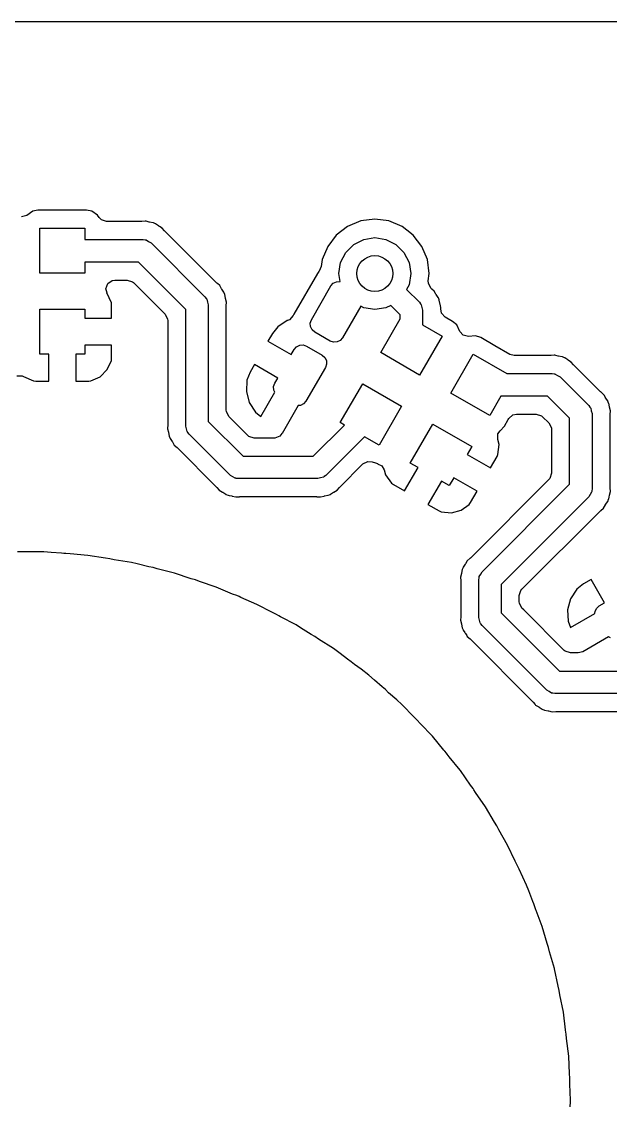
# Model space of a CAD drawing. Extents: x 2.677 to 3.622, y -2.835 to -1.89.
# Drawn here: x 3.1495 to 3.4075, y -2.3623 to -1.8898 of the extents above; entities that cross this region are included whole.
import ezdxf

# ---------------------------------------------------------------- set-up
doc = ezdxf.new("R2010")
doc.units = 0
doc.header["$MEASUREMENT"] = 0
doc.layers.add('BLACK', color=7, linetype='CONTINUOUS')

msp = doc.modelspace()

# ---------------------------------------------------------------- linework, layer by layer
at = {"layer": 'BLACK', "linetype": 'CONTINUOUS'}
for p, q in [((2.71662, -1.88978), (3.58259, -1.88978)), ((3.15177, -1.97464), (3.14945, -1.97529)), ((3.1544, -1.97288), (3.15177, -1.97464)), ((3.1567, -1.97242), (3.1544, -1.97288)), ((3.1544, -1.97288), (3.1544, -1.97288)), ((3.17794, -1.97242), (3.1567, -1.97242)), ((3.1567, -1.97242), (3.1567, -1.97242)), ((3.1567, -1.97242), (3.1567, -1.97242)), ((3.18025, -1.97288), (3.17794, -1.97242)), ((3.17794, -1.97242), (3.17794, -1.97242)), ((3.18286, -1.97462), (3.18025, -1.97288)), ((3.18025, -1.97288), (3.18025, -1.97288)), ((3.18025, -1.97288), (3.18025, -1.97288)), ((3.18025, -1.97288), (3.18025, -1.97288)), ((3.18352, -1.97561), (3.18286, -1.97462)), ((3.18286, -1.97462), (3.18286, -1.97462)), ((3.18286, -1.97462), (3.18286, -1.97462)), ((3.18447, -1.9766), (3.18352, -1.97561)), ((3.18676, -1.97734), (3.18447, -1.9766)), ((3.20211, -1.97734), (3.18676, -1.97734)), ((3.20228, -1.97734), (3.20211, -1.97734)), ((3.20372, -1.97721), (3.20228, -1.97734)), ((3.20389, -1.97719), (3.20372, -1.97721)), ((3.20404, -1.97723), (3.20389, -1.97719)), ((3.20389, -1.97719), (3.20389, -1.97719)), ((3.20545, -1.97761), (3.20404, -1.97723)), ((3.20562, -1.97765), (3.20545, -1.97761)), ((3.20721, -1.97793), (3.20562, -1.97765)), ((3.20726, -1.97796), (3.20721, -1.97793)), ((3.2082, -1.97835), (3.20726, -1.97796)), ((3.20826, -1.97836), (3.2082, -1.97835)), ((3.20958, -1.97929), (3.20826, -1.97836)), ((3.20826, -1.97836), (3.20826, -1.97836)), ((3.20972, -1.97938), (3.20958, -1.97929)), ((3.20993, -1.9795), (3.20972, -1.97938)), ((3.21112, -1.98019), (3.20993, -1.9795)), ((3.29234, -1.9795), (3.2874, -1.98329)), ((3.29809, -1.97712), (3.29234, -1.9795)), ((3.29234, -1.9795), (3.29234, -1.9795)), ((3.30426, -1.97631), (3.29809, -1.97712)), ((3.29809, -1.97712), (3.29809, -1.97712)), ((3.31043, -1.97712), (3.30426, -1.97631)), ((3.30426, -1.97631), (3.30426, -1.97631)), ((3.31618, -1.9795), (3.31043, -1.97712)), ((3.31043, -1.97712), (3.31043, -1.97712)), ((3.31832, -1.98114), (3.31618, -1.9795)), ((3.31618, -1.9795), (3.31618, -1.9795)), ((3.31618, -1.9795), (3.31618, -1.9795)), ((3.15748, -2), (3.15748, -1.98031)), ((3.15748, -1.98031), (3.17717, -1.98031)), ((3.17717, -1.98031), (3.17717, -1.98524)), ((3.21216, -1.98143), (3.21112, -1.98019)), ((3.21227, -1.98155), (3.21216, -1.98143)), ((3.23498, -2.00426), (3.21227, -1.98155)), ((3.2874, -1.98329), (3.28361, -1.98823)), ((3.2874, -1.98329), (3.2874, -1.98329)), ((3.29939, -1.98517), (3.30426, -1.9844)), ((3.30426, -1.9844), (3.30913, -1.98517)), ((3.32112, -1.98329), (3.31832, -1.98114)), ((3.32491, -1.98823), (3.32112, -1.98329)), ((3.32112, -1.98329), (3.32112, -1.98329)), ((3.32112, -1.98329), (3.32112, -1.98329)), ((3.32112, -1.98329), (3.32112, -1.98329)), ((3.32112, -1.98329), (3.32112, -1.98329)), ((3.17717, -1.98524), (3.20276, -1.98524)), ((3.20276, -1.98524), (3.20363, -1.98536)), ((3.20363, -1.98536), (3.2038, -1.98535)), ((3.2038, -1.98535), (3.2039, -1.9854)), ((3.2039, -1.9854), (3.20414, -1.98544)), ((3.20414, -1.98544), (3.20517, -1.98609)), ((3.20517, -1.98609), (3.20624, -1.98668)), ((3.20624, -1.98668), (3.22986, -2.0103)), ((3.28361, -1.98823), (3.28123, -1.99398)), ((3.28361, -1.98823), (3.28361, -1.98823)), ((3.29152, -1.9909), (3.295, -1.98741)), ((3.295, -1.98741), (3.29939, -1.98517)), ((3.30913, -1.98517), (3.31352, -1.98741)), ((3.31352, -1.98741), (3.317, -1.9909)), ((3.32729, -1.99398), (3.32491, -1.98823)), ((3.32491, -1.98823), (3.32491, -1.98823)), ((3.28928, -1.99529), (3.29152, -1.9909)), ((3.317, -1.9909), (3.31924, -1.99529)), ((3.20072, -1.99508), (3.17717, -1.99508)), ((3.17717, -1.99508), (3.17717, -2)), ((3.22146, -2.01582), (3.20072, -1.99508)), ((3.28083, -1.99701), (3.27985, -1.99905)), ((3.28123, -1.99398), (3.28083, -1.99701)), ((3.28851, -2.00015), (3.28928, -1.99529)), ((3.31924, -1.99529), (3.32001, -2.00015)), ((3.32811, -2.00015), (3.32729, -1.99398)), ((3.17717, -2), (3.15748, -2)), ((3.18728, -2.00449), (3.18927, -2.00313)), ((3.18927, -2.00313), (3.19037, -2.00297)), ((3.19037, -2.00297), (3.19583, -2.00297)), ((3.19583, -2.00297), (3.19812, -2.00372)), ((3.27909, -2.00009), (3.26876, -2.01798)), ((3.27969, -1.99929), (3.27909, -2.00009)), ((3.27971, -1.99927), (3.27969, -1.99929)), ((3.27979, -1.99919), (3.27971, -1.99927)), ((3.27984, -1.99909), (3.27979, -1.99919)), ((3.27986, -1.99906), (3.27984, -1.99909)), ((3.27985, -1.99905), (3.27986, -1.99906)), ((3.28907, -2.00367), (3.28851, -2.00015)), ((3.32001, -2.00015), (3.31924, -2.00502)), ((3.32769, -2.0033), (3.32811, -2.00015)), ((3.32771, -2.00442), (3.32769, -2.0033)), ((3.18648, -2.00676), (3.18728, -2.00449)), ((3.18702, -2.00859), (3.18648, -2.00676)), ((3.19812, -2.00372), (3.19859, -2.00411)), ((3.19859, -2.00411), (3.21242, -2.01795)), ((3.23511, -2.00438), (3.23498, -2.00426)), ((3.23528, -2.00452), (3.23511, -2.00438)), ((3.23635, -2.00542), (3.23528, -2.00452)), ((3.23713, -2.00678), (3.23635, -2.00542)), ((3.23635, -2.00542), (3.23635, -2.00542)), ((3.23715, -2.00681), (3.23713, -2.00678)), ((3.23725, -2.00696), (3.23715, -2.00681)), ((3.23817, -2.00828), (3.23725, -2.00696)), ((3.27648, -2.0204), (3.28505, -2.00557)), ((3.28505, -2.00557), (3.28606, -2.00441)), ((3.28606, -2.00441), (3.28744, -2.00374)), ((3.28744, -2.00374), (3.28897, -2.00363)), ((3.28897, -2.00363), (3.28907, -2.00367)), ((3.31924, -2.00502), (3.31817, -2.00711)), ((3.31817, -2.00711), (3.32377, -2.0127)), ((3.3288, -2.00657), (3.32771, -2.00442)), ((3.32889, -2.00666), (3.3288, -2.00657)), ((3.32902, -2.00678), (3.32889, -2.00666)), ((3.32923, -2.00696), (3.32902, -2.00678)), ((3.33026, -2.00781), (3.32923, -2.00696)), ((3.33084, -2.00883), (3.33026, -2.00781)), ((3.33026, -2.00781), (3.33026, -2.00781)), ((3.18693, -2.00863), (3.18702, -2.00859)), ((3.18886, -2.013), (3.18693, -2.00863)), ((3.22986, -2.0103), (3.23038, -2.011)), ((3.23038, -2.011), (3.23052, -2.01112)), ((3.23052, -2.01112), (3.23055, -2.01122)), ((3.23055, -2.01122), (3.2307, -2.01142)), ((3.2307, -2.01142), (3.23096, -2.01261)), ((3.23096, -2.01261), (3.2313, -2.01378)), ((3.23819, -2.00834), (3.23817, -2.00828)), ((3.23817, -2.00828), (3.23817, -2.00828)), ((3.23817, -2.00828), (3.23817, -2.00828)), ((3.23858, -2.00928), (3.23819, -2.00834)), ((3.23861, -2.00933), (3.23858, -2.00928)), ((3.23889, -2.01092), (3.23861, -2.00933)), ((3.23861, -2.00933), (3.23861, -2.00933)), ((3.23892, -2.01108), (3.23889, -2.01092)), ((3.23934, -2.01265), (3.23892, -2.01108)), ((3.2392, -2.01425), (3.23934, -2.01265)), ((3.32377, -2.0127), (3.32429, -2.0134)), ((3.33106, -2.00921), (3.33084, -2.00883)), ((3.33115, -2.00936), (3.33106, -2.00921)), ((3.33208, -2.01068), (3.33115, -2.00936)), ((3.3321, -2.01074), (3.33208, -2.01068)), ((3.33208, -2.01068), (3.33208, -2.01068)), ((3.33208, -2.01068), (3.33208, -2.01068)), ((3.33208, -2.01068), (3.33208, -2.01068)), ((3.33208, -2.01068), (3.33208, -2.01068)), ((3.33249, -2.01168), (3.3321, -2.01074)), ((3.33251, -2.01173), (3.33249, -2.01168)), ((3.33275, -2.01308), (3.33251, -2.01173)), ((3.15748, -2.03543), (3.15748, -2.01575)), ((3.15748, -2.01575), (3.17717, -2.01575)), ((3.17717, -2.01575), (3.17717, -2.01969)), ((3.18898, -2.01398), (3.18886, -2.013)), ((3.18898, -2.01968), (3.18898, -2.01398)), ((3.18898, -2.01398), (3.18898, -2.01398)), ((3.22146, -2.06693), (3.22146, -2.01582)), ((3.2313, -2.01378), (3.2313, -2.06489)), ((3.23919, -2.01442), (3.2392, -2.01425)), ((3.23919, -2.05182), (3.23919, -2.01442)), ((3.29809, -2.01447), (3.29012, -2.02828)), ((3.29939, -2.01513), (3.29809, -2.01447)), ((3.30426, -2.0159), (3.29939, -2.01513)), ((3.30913, -2.01513), (3.30426, -2.0159)), ((3.31121, -2.01407), (3.30913, -2.01513)), ((3.31537, -2.01822), (3.31121, -2.01407)), ((3.32429, -2.0134), (3.32443, -2.01352)), ((3.32443, -2.01352), (3.32446, -2.01362)), ((3.32446, -2.01362), (3.32461, -2.01382)), ((3.32461, -2.01382), (3.32487, -2.01501)), ((3.32487, -2.01501), (3.32521, -2.01618)), ((3.32521, -2.01618), (3.32521, -2.02262)), ((3.3328, -2.01332), (3.33275, -2.01308)), ((3.33283, -2.01348), (3.3328, -2.01332)), ((3.33325, -2.01504), (3.33283, -2.01348)), ((3.33321, -2.01553), (3.33325, -2.01504)), ((3.33353, -2.01745), (3.33321, -2.01553)), ((3.33514, -2.01924), (3.33353, -2.01745)), ((3.17717, -2.01969), (3.18898, -2.01969)), ((3.18898, -2.01969), (3.18898, -2.01968)), ((3.21242, -2.01795), (3.21352, -2.02009)), ((3.21352, -2.02009), (3.21356, -2.0207)), ((3.21356, -2.0207), (3.21356, -2.06628)), ((3.26593, -2.02076), (3.26174, -2.02348)), ((3.26596, -2.02075), (3.26593, -2.02076)), ((3.26593, -2.02076), (3.26593, -2.02076)), ((3.26693, -2.02034), (3.26596, -2.02075)), ((3.26853, -2.01853), (3.26693, -2.02034)), ((3.26876, -2.01798), (3.26853, -2.01853)), ((3.26876, -2.01798), (3.26876, -2.01798)), ((3.27599, -2.02186), (3.27648, -2.0204)), ((3.27609, -2.02339), (3.27599, -2.02186)), ((3.30684, -2.03475), (3.31537, -2.01998)), ((3.31537, -2.01998), (3.31537, -2.01822)), ((3.33835, -2.02109), (3.33514, -2.01924)), ((3.34012, -2.02264), (3.33835, -2.02109)), ((3.25939, -2.02638), (3.25745, -2.02975)), ((3.26174, -2.02348), (3.25939, -2.02638)), ((3.27677, -2.02477), (3.27609, -2.02339)), ((3.27792, -2.02578), (3.27677, -2.02477)), ((3.28474, -2.02972), (3.27792, -2.02578)), ((3.32521, -2.02262), (3.33373, -2.02754)), ((3.34151, -2.02546), (3.34012, -2.02264)), ((3.34152, -2.02548), (3.34151, -2.02546)), ((3.34151, -2.02546), (3.34151, -2.02546)), ((3.34293, -2.02705), (3.34152, -2.02548)), ((3.18898, -2.0315), (3.17717, -2.0315)), ((3.17717, -2.0315), (3.17717, -2.03543)), ((3.18898, -2.0372), (3.18898, -2.0315)), ((3.18898, -2.0315), (3.18898, -2.0315)), ((3.25745, -2.02975), (3.25745, -2.02975)), ((3.25745, -2.02975), (3.26767, -2.03566)), ((3.27002, -2.0322), (3.27139, -2.03152)), ((3.27139, -2.03152), (3.27293, -2.03142)), ((3.27293, -2.03142), (3.27438, -2.03192)), ((3.2862, -2.03021), (3.28474, -2.02972)), ((3.28773, -2.03011), (3.2862, -2.03021)), ((3.28911, -2.02943), (3.28773, -2.03011)), ((3.29012, -2.02828), (3.28911, -2.02943)), ((3.33373, -2.02754), (3.32389, -2.04459)), ((3.34527, -2.02764), (3.34293, -2.02705)), ((3.34842, -2.02744), (3.34527, -2.02764)), ((3.35064, -2.02819), (3.34842, -2.02744)), ((3.34842, -2.02744), (3.34842, -2.02744)), ((3.35678, -2.03173), (3.35064, -2.02819)), ((3.35064, -2.02819), (3.35064, -2.02819)), ((3.35064, -2.02819), (3.35064, -2.02819)), ((3.36334, -2.03552), (3.35678, -2.03173)), ((3.16142, -2.03543), (3.15748, -2.03543)), ((3.16142, -2.04724), (3.16142, -2.03543)), ((3.17717, -2.03543), (3.17323, -2.03543)), ((3.17323, -2.03543), (3.17323, -2.04724)), ((3.26767, -2.03566), (3.269, -2.03336)), ((3.269, -2.03336), (3.27002, -2.0322)), ((3.27438, -2.03192), (3.2812, -2.03585)), ((3.2812, -2.03585), (3.28235, -2.03687)), ((3.32389, -2.04459), (3.30684, -2.03475)), ((3.33753, -2.05246), (3.34737, -2.03542)), ((3.34737, -2.03542), (3.36213, -2.04394)), ((3.36529, -2.03605), (3.36334, -2.03552)), ((3.38129, -2.03605), (3.36529, -2.03605)), ((3.38146, -2.03604), (3.38129, -2.03605)), ((3.38289, -2.03591), (3.38146, -2.03604)), ((3.38307, -2.0359), (3.38289, -2.03591)), ((3.38359, -2.03604), (3.38307, -2.0359)), ((3.38307, -2.0359), (3.38307, -2.0359)), ((3.38463, -2.03632), (3.38359, -2.03604)), ((3.38479, -2.03635), (3.38463, -2.03632)), ((3.38638, -2.03663), (3.38479, -2.03635)), ((3.18708, -2.04222), (3.18886, -2.03818)), ((3.18886, -2.03818), (3.18898, -2.0372)), ((3.18898, -2.0372), (3.18898, -2.0372)), ((3.25154, -2.03998), (3.24959, -2.04336)), ((3.26177, -2.04589), (3.25154, -2.03998)), ((3.25154, -2.03998), (3.25154, -2.03998)), ((3.28235, -2.03687), (3.28303, -2.03824)), ((3.28313, -2.03978), (3.28264, -2.04123)), ((3.28303, -2.03824), (3.28313, -2.03978)), ((3.38643, -2.03666), (3.38638, -2.03663)), ((3.38737, -2.03705), (3.38643, -2.03666)), ((3.38743, -2.03707), (3.38737, -2.03705)), ((3.38875, -2.03799), (3.38743, -2.03707)), ((3.38743, -2.03707), (3.38743, -2.03707)), ((3.3889, -2.03808), (3.38875, -2.03799)), ((3.38907, -2.03818), (3.3889, -2.03808)), ((3.3903, -2.03889), (3.38907, -2.03818)), ((3.39133, -2.04013), (3.3903, -2.03889)), ((3.39145, -2.04026), (3.39133, -2.04013)), ((3.40309, -2.0519), (3.39145, -2.04026)), ((3.1474, -2.04493), (3.14981, -2.04493)), ((3.14981, -2.04493), (3.15036, -2.0452)), ((3.15036, -2.0452), (3.15036, -2.0452)), ((3.15036, -2.0452), (3.15473, -2.04713)), ((3.17992, -2.04713), (3.18396, -2.04535)), ((3.18396, -2.04535), (3.18708, -2.04222)), ((3.24959, -2.04336), (3.24825, -2.04684)), ((3.24959, -2.04336), (3.24959, -2.04336)), ((3.26044, -2.04819), (3.26177, -2.04589)), ((3.28264, -2.04123), (3.27408, -2.05606)), ((3.36213, -2.04394), (3.38193, -2.04394)), ((3.38193, -2.04394), (3.3828, -2.04406)), ((3.3828, -2.04406), (3.38298, -2.04405)), ((3.38298, -2.04405), (3.38307, -2.0441)), ((3.38307, -2.0441), (3.38332, -2.04414)), ((3.38332, -2.04414), (3.38434, -2.0448)), ((3.38434, -2.0448), (3.38541, -2.04538)), ((3.38541, -2.04538), (3.39797, -2.05794)), ((3.15473, -2.04713), (3.15572, -2.04724)), ((3.15572, -2.04724), (3.16142, -2.04724)), ((3.16142, -2.04724), (3.16142, -2.04724)), ((3.17323, -2.04724), (3.17893, -2.04724)), ((3.17323, -2.04724), (3.17323, -2.04724)), ((3.17893, -2.04724), (3.17992, -2.04713)), ((3.17893, -2.04724), (3.17893, -2.04724)), ((3.24825, -2.04684), (3.24799, -2.05182)), ((3.24825, -2.04684), (3.24825, -2.04684)), ((3.25995, -2.04964), (3.26044, -2.04819)), ((3.26005, -2.05118), (3.25995, -2.04964)), ((3.28913, -2.06543), (3.29897, -2.04838)), ((3.29897, -2.04838), (3.31602, -2.05823)), ((3.23919, -2.06001), (3.23919, -2.05182)), ((3.24799, -2.05182), (3.24799, -2.05182)), ((3.24799, -2.05182), (3.24928, -2.05664)), ((3.25433, -2.06271), (3.26048, -2.05206)), ((3.26048, -2.05206), (3.26005, -2.05118)), ((3.35458, -2.06231), (3.33753, -2.05246)), ((3.3595, -2.05378), (3.35458, -2.06231)), ((3.37989, -2.05378), (3.3595, -2.05378)), ((3.38957, -2.06346), (3.37989, -2.05378)), ((3.40322, -2.05201), (3.40309, -2.0519)), ((3.40446, -2.05305), (3.40322, -2.05201)), ((3.40467, -2.05342), (3.40446, -2.05305)), ((3.40526, -2.05445), (3.40467, -2.05342)), ((3.40536, -2.05459), (3.40526, -2.05445)), ((3.40628, -2.05592), (3.40536, -2.05459)), ((3.23924, -2.06062), (3.23919, -2.06001)), ((3.24928, -2.05664), (3.24928, -2.05664)), ((3.24928, -2.05664), (3.252, -2.06083)), ((3.27071, -2.05796), (3.26366, -2.07017)), ((3.27169, -2.0579), (3.27071, -2.05796)), ((3.27306, -2.05722), (3.27169, -2.0579)), ((3.27408, -2.05606), (3.27306, -2.05722)), ((3.31602, -2.05823), (3.30617, -2.07528)), ((3.39797, -2.05794), (3.39849, -2.05864)), ((3.39849, -2.05864), (3.39863, -2.05876)), ((3.39863, -2.05876), (3.39866, -2.05886)), ((3.39866, -2.05886), (3.39881, -2.05906)), ((3.39881, -2.05906), (3.39907, -2.06025)), ((3.4063, -2.05598), (3.40628, -2.05592)), ((3.40669, -2.05692), (3.4063, -2.05598)), ((3.40672, -2.05697), (3.40669, -2.05692)), ((3.407, -2.05856), (3.40672, -2.05697)), ((3.40672, -2.05697), (3.40672, -2.05697)), ((3.40703, -2.05872), (3.407, -2.05856)), ((3.40745, -2.06028), (3.40703, -2.05872)), ((3.24033, -2.06276), (3.23924, -2.06062)), ((3.24865, -2.07108), (3.24033, -2.06276)), ((3.252, -2.06083), (3.25433, -2.06271)), ((3.36102, -2.06693), (3.36265, -2.06411)), ((3.36265, -2.06411), (3.36293, -2.06362)), ((3.36293, -2.06362), (3.36472, -2.06201)), ((3.36472, -2.06201), (3.3663, -2.06168)), ((3.3663, -2.06168), (3.37501, -2.06168)), ((3.37501, -2.06168), (3.3773, -2.06242)), ((3.3773, -2.06242), (3.37776, -2.06282)), ((3.37776, -2.06282), (3.38053, -2.06558)), ((3.38957, -2.09245), (3.38957, -2.06346)), ((3.39907, -2.06025), (3.39941, -2.06142)), ((3.39941, -2.06142), (3.39941, -2.09449)), ((3.4073, -2.06206), (3.40731, -2.06189)), ((3.4073, -2.09384), (3.4073, -2.06206)), ((3.40731, -2.06189), (3.40745, -2.06028)), ((3.21356, -2.06645), (3.21341, -2.06806)), ((3.21341, -2.06806), (3.21342, -2.0681)), ((3.21342, -2.0681), (3.21383, -2.06962)), ((3.21356, -2.06628), (3.21356, -2.06645)), ((3.2218, -2.0681), (3.22146, -2.06693)), ((3.22206, -2.06929), (3.2218, -2.0681)), ((3.22221, -2.06949), (3.22206, -2.06929)), ((3.22224, -2.06959), (3.22221, -2.06949)), ((3.2313, -2.06489), (3.24653, -2.08012)), ((3.27732, -2.08012), (3.29095, -2.06649)), ((3.29095, -2.06649), (3.28913, -2.06543)), ((3.31981, -2.08315), (3.32965, -2.0661)), ((3.32965, -2.0661), (3.3467, -2.07594)), ((3.35821, -2.07039), (3.35924, -2.069)), ((3.35922, -2.06898), (3.36102, -2.06693)), ((3.35924, -2.069), (3.35922, -2.06898)), ((3.36102, -2.06693), (3.36102, -2.06693)), ((3.38053, -2.06558), (3.38163, -2.06773)), ((3.38163, -2.06773), (3.38167, -2.06834)), ((3.38167, -2.06834), (3.38167, -2.08757)), ((3.21383, -2.06962), (3.21387, -2.06979)), ((3.21387, -2.06979), (3.21415, -2.07138)), ((3.21415, -2.07138), (3.21418, -2.07143)), ((3.21418, -2.07143), (3.21457, -2.07237)), ((3.21457, -2.07237), (3.21458, -2.07243)), ((3.21458, -2.07243), (3.21458, -2.07243)), ((3.21458, -2.07243), (3.21515, -2.07324)), ((3.21515, -2.07324), (3.21551, -2.07375)), ((3.21551, -2.07375), (3.2156, -2.07389)), ((3.2156, -2.07389), (3.21641, -2.07529)), ((3.22237, -2.06971), (3.22224, -2.06959)), ((3.2229, -2.07041), (3.22237, -2.06971)), ((3.24101, -2.08852), (3.2229, -2.07041)), ((3.24912, -2.07148), (3.24865, -2.07108)), ((3.25141, -2.07222), (3.24912, -2.07148)), ((3.26032, -2.07222), (3.25141, -2.07222)), ((3.26042, -2.07222), (3.26032, -2.07222)), ((3.26269, -2.07142), (3.26042, -2.07222)), ((3.26358, -2.07013), (3.26269, -2.07142)), ((3.26366, -2.07017), (3.26358, -2.07013)), ((3.29978, -2.07158), (3.28284, -2.08852)), ((3.30617, -2.07528), (3.29978, -2.07158)), ((3.35808, -2.07279), (3.35821, -2.07039)), ((3.35868, -2.07502), (3.35808, -2.07279)), ((3.21641, -2.07529), (3.21765, -2.07633)), ((3.21765, -2.07633), (3.21777, -2.07645)), ((3.21777, -2.07645), (3.23497, -2.09365)), ((3.3467, -2.07594), (3.34473, -2.07935)), ((3.35821, -2.07941), (3.35868, -2.07502)), ((3.35868, -2.07502), (3.35868, -2.07502)), ((3.24653, -2.08012), (3.27732, -2.08012)), ((3.28888, -2.09365), (3.29904, -2.08348)), ((3.29904, -2.08348), (3.30118, -2.08239)), ((3.30118, -2.08239), (3.30305, -2.08255)), ((3.30305, -2.08255), (3.30452, -2.08305)), ((3.30452, -2.08305), (3.30549, -2.08338)), ((3.30549, -2.08338), (3.30547, -2.08342)), ((3.30547, -2.08342), (3.3073, -2.08429)), ((3.32322, -2.08512), (3.31981, -2.08315)), ((3.34473, -2.07935), (3.35496, -2.08526)), ((3.35496, -2.08526), (3.35781, -2.08032)), ((3.35781, -2.08032), (3.35821, -2.07941)), ((3.35781, -2.08032), (3.35781, -2.08032)), ((3.35821, -2.07941), (3.35821, -2.07941)), ((3.3073, -2.08429), (3.30838, -2.08611)), ((3.30838, -2.08611), (3.30897, -2.08834)), ((3.30897, -2.08834), (3.30897, -2.08834)), ((3.30897, -2.08834), (3.31158, -2.0919)), ((3.31732, -2.09535), (3.32322, -2.08512)), ((3.35496, -2.08526), (3.35496, -2.08526)), ((3.38167, -2.08757), (3.38093, -2.08986)), ((3.24208, -2.0891), (3.24101, -2.08852)), ((3.2431, -2.08976), (3.24208, -2.0891)), ((3.24335, -2.0898), (3.2431, -2.08976)), ((3.24344, -2.08985), (3.24335, -2.0898)), ((3.24362, -2.08984), (3.24344, -2.08985)), ((3.24449, -2.08996), (3.24362, -2.08984)), ((3.27936, -2.08996), (3.24449, -2.08996)), ((3.28053, -2.08962), (3.27936, -2.08996)), ((3.28172, -2.08936), (3.28053, -2.08962)), ((3.28192, -2.08921), (3.28172, -2.08936)), ((3.28202, -2.08918), (3.28192, -2.08921)), ((3.28214, -2.08905), (3.28202, -2.08918)), ((3.28284, -2.08852), (3.28214, -2.08905)), ((3.31158, -2.0919), (3.31158, -2.0919)), ((3.31158, -2.0919), (3.31238, -2.0925)), ((3.31238, -2.0925), (3.31732, -2.09535)), ((3.33345, -2.09102), (3.32754, -2.10125)), ((3.33686, -2.09299), (3.33345, -2.09102)), ((3.33883, -2.08958), (3.33686, -2.09299)), ((3.34906, -2.09549), (3.33883, -2.08958)), ((3.38053, -2.09032), (3.34612, -2.12473)), ((3.35124, -2.13077), (3.38957, -2.09245)), ((3.38093, -2.08986), (3.38053, -2.09032)), ((3.23497, -2.09365), (3.23509, -2.09377)), ((3.23509, -2.09377), (3.23612, -2.09501)), ((3.23612, -2.09501), (3.23612, -2.09501)), ((3.23612, -2.09501), (3.23612, -2.09501)), ((3.23612, -2.09501), (3.23752, -2.09582)), ((3.23752, -2.09582), (3.23767, -2.09591)), ((3.23767, -2.09591), (3.23899, -2.09683)), ((3.23899, -2.09683), (3.23905, -2.09685)), ((3.23905, -2.09685), (3.23999, -2.09724)), ((3.23999, -2.09724), (3.24004, -2.09727)), ((3.24004, -2.09727), (3.24039, -2.09733)), ((3.24039, -2.09733), (3.24163, -2.09755)), ((3.24163, -2.09755), (3.24179, -2.09758)), ((3.24179, -2.09758), (3.24335, -2.098)), ((3.24335, -2.098), (3.24496, -2.09786)), ((3.24496, -2.09786), (3.24513, -2.09785)), ((3.24513, -2.09785), (3.27872, -2.09785)), ((3.27872, -2.09785), (3.27889, -2.09786)), ((3.27889, -2.09786), (3.2805, -2.098)), ((3.2805, -2.098), (3.28206, -2.09758)), ((3.28206, -2.09758), (3.28222, -2.09755)), ((3.28222, -2.09755), (3.28381, -2.09727)), ((3.28381, -2.09727), (3.28382, -2.09726)), ((3.28382, -2.09726), (3.28386, -2.09724)), ((3.28386, -2.09724), (3.2848, -2.09685)), ((3.2848, -2.09685), (3.28481, -2.09685)), ((3.28481, -2.09685), (3.28486, -2.09683)), ((3.28486, -2.09683), (3.28618, -2.09591)), ((3.28618, -2.09591), (3.28633, -2.09582)), ((3.28633, -2.09582), (3.28773, -2.09501)), ((3.28773, -2.09501), (3.28876, -2.09377)), ((3.28876, -2.09377), (3.28888, -2.09365)), ((3.34621, -2.10042), (3.34906, -2.09549)), ((3.39855, -2.0969), (3.39797, -2.09797)), ((3.39921, -2.09587), (3.39855, -2.0969)), ((3.39925, -2.09563), (3.39921, -2.09587)), ((3.3993, -2.09553), (3.39925, -2.09563)), ((3.39941, -2.09449), (3.39928, -2.09536)), ((3.39928, -2.09536), (3.3993, -2.09553)), ((3.40688, -2.098), (3.407, -2.09735)), ((3.407, -2.09735), (3.40703, -2.09718)), ((3.40703, -2.09718), (3.40745, -2.09562)), ((3.40731, -2.09401), (3.4073, -2.09384)), ((3.40745, -2.09562), (3.40731, -2.09401)), ((3.32754, -2.10125), (3.33248, -2.1041)), ((3.34205, -2.10383), (3.34561, -2.10122)), ((3.34561, -2.10122), (3.34621, -2.10042)), ((3.34561, -2.10122), (3.34561, -2.10122)), ((3.34621, -2.10042), (3.34621, -2.10042)), ((3.39797, -2.09797), (3.35965, -2.13629)), ((3.40446, -2.10285), (3.40526, -2.10145)), ((3.40526, -2.10145), (3.40535, -2.10131)), ((3.40535, -2.10131), (3.40628, -2.09999)), ((3.40628, -2.09999), (3.4063, -2.09993)), ((3.4063, -2.09993), (3.40669, -2.09899)), ((3.40669, -2.09899), (3.40672, -2.09894)), ((3.40672, -2.09894), (3.40688, -2.098)), ((3.33248, -2.1041), (3.33339, -2.1045)), ((3.33339, -2.1045), (3.33339, -2.1045)), ((3.33339, -2.1045), (3.33778, -2.10497)), ((3.33778, -2.10497), (3.34205, -2.10383)), ((3.33778, -2.10497), (3.33778, -2.10497)), ((3.36868, -2.13842), (3.40309, -2.10401)), ((3.40309, -2.10401), (3.40322, -2.10389)), ((3.40322, -2.10389), (3.40446, -2.10285)), ((3.14961, -2.12195), (3.14768, -2.12203)), ((3.15154, -2.12203), (3.14961, -2.12195)), ((3.15929, -2.12203), (3.15154, -2.12203)), ((3.16255, -2.12229), (3.15929, -2.12203)), ((3.16701, -2.12265), (3.16255, -2.12229)), ((3.16807, -2.12269), (3.16701, -2.12265)), ((3.16894, -2.12273), (3.16807, -2.12269)), ((3.17086, -2.12296), (3.16894, -2.12273)), ((3.16894, -2.12273), (3.16894, -2.12273)), ((3.16894, -2.12273), (3.16894, -2.12273)), ((3.17858, -2.12359), (3.17086, -2.12296)), ((3.18623, -2.12483), (3.17858, -2.12359)), ((3.18815, -2.12506), (3.18623, -2.12483)), ((3.19004, -2.12545), (3.18815, -2.12506)), ((3.19769, -2.12669), (3.19004, -2.12545)), ((3.34476, -2.12589), (3.34395, -2.12729)), ((3.34599, -2.12485), (3.34476, -2.12589)), ((3.34476, -2.12589), (3.34476, -2.12589)), ((3.34612, -2.12473), (3.34599, -2.12485)), ((3.20011, -2.12729), (3.19769, -2.12669)), ((3.19769, -2.12669), (3.19769, -2.12669)), ((3.19769, -2.12669), (3.19769, -2.12669)), ((3.20521, -2.12854), (3.20011, -2.12729)), ((3.2071, -2.12893), (3.20521, -2.12854)), ((3.20896, -2.12947), (3.2071, -2.12893)), ((3.2071, -2.12893), (3.2071, -2.12893)), ((3.2071, -2.12893), (3.2071, -2.12893)), ((3.21648, -2.13132), (3.20896, -2.12947)), ((3.3425, -2.1298), (3.34222, -2.13139)), ((3.34253, -2.12975), (3.3425, -2.1298)), ((3.3425, -2.1298), (3.3425, -2.1298)), ((3.34292, -2.12881), (3.34253, -2.12975)), ((3.34293, -2.12875), (3.34292, -2.12881)), ((3.34386, -2.12743), (3.34293, -2.12875)), ((3.34293, -2.12875), (3.34293, -2.12875)), ((3.34395, -2.12729), (3.34386, -2.12743)), ((3.35066, -2.13184), (3.35124, -2.13077)), ((3.22383, -2.13378), (3.21648, -2.13132)), ((3.22569, -2.13431), (3.22383, -2.13378)), ((3.22749, -2.135), (3.22569, -2.13431)), ((3.22569, -2.13431), (3.22569, -2.13431)), ((3.23484, -2.13745), (3.22749, -2.135)), ((3.34218, -2.13156), (3.34176, -2.13312)), ((3.34176, -2.13312), (3.34176, -2.13312)), ((3.34176, -2.13312), (3.3419, -2.13473)), ((3.3419, -2.13473), (3.34191, -2.1349)), ((3.34191, -2.1349), (3.34191, -2.15014)), ((3.34222, -2.13139), (3.34218, -2.13156)), ((3.3498, -2.13425), (3.34993, -2.13338)), ((3.3498, -2.15079), (3.3498, -2.13425)), ((3.34992, -2.13321), (3.34997, -2.13311)), ((3.34993, -2.13338), (3.34992, -2.13321)), ((3.34997, -2.13311), (3.35, -2.13287)), ((3.35, -2.13287), (3.35066, -2.13184)), ((3.39899, -2.13412), (3.39562, -2.13607)), ((3.4049, -2.14435), (3.39899, -2.13412)), ((3.2389, -2.13918), (3.23484, -2.13745)), ((3.23484, -2.13745), (3.23484, -2.13745)), ((3.23484, -2.13745), (3.23484, -2.13745)), ((3.23484, -2.13745), (3.23484, -2.13745)), ((3.24197, -2.14049), (3.2389, -2.13918)), ((3.35965, -2.13629), (3.35965, -2.14875)), ((3.36754, -2.14117), (3.36828, -2.13888)), ((3.36828, -2.13888), (3.36868, -2.13842)), ((3.39272, -2.13842), (3.39, -2.1426)), ((3.39562, -2.13607), (3.39272, -2.13842)), ((3.24378, -2.14118), (3.24197, -2.14049)), ((3.24479, -2.14165), (3.24378, -2.14118)), ((3.24378, -2.14118), (3.24378, -2.14118)), ((3.24378, -2.14118), (3.24378, -2.14118)), ((3.24552, -2.142), (3.24479, -2.14165)), ((3.25265, -2.14504), (3.24552, -2.142)), ((3.25951, -2.14864), (3.25265, -2.14504)), ((3.25265, -2.14504), (3.25265, -2.14504)), ((3.25265, -2.14504), (3.25265, -2.14504)), ((3.36754, -2.14386), (3.36754, -2.14117)), ((3.36759, -2.14447), (3.36754, -2.14386)), ((3.36868, -2.14662), (3.36759, -2.14447)), ((3.39, -2.1426), (3.38871, -2.14742)), ((3.39, -2.1426), (3.39, -2.1426)), ((3.4026, -2.14568), (3.4049, -2.14435)), ((3.26126, -2.14947), (3.25951, -2.14864)), ((3.26229, -2.15007), (3.26126, -2.14947)), ((3.26126, -2.14947), (3.26126, -2.14947)), ((3.26126, -2.14947), (3.26126, -2.14947)), ((3.35965, -2.14875), (3.38511, -2.17421)), ((3.36948, -2.14742), (3.36868, -2.14662)), ((3.38724, -2.16518), (3.36948, -2.14742)), ((3.38871, -2.14742), (3.38871, -2.14742)), ((3.38871, -2.14742), (3.38897, -2.1524)), ((3.39004, -2.1552), (3.4007, -2.14904)), ((3.4007, -2.14904), (3.40076, -2.14807)), ((3.40076, -2.14807), (3.40144, -2.14669)), ((3.40144, -2.14669), (3.4026, -2.14568)), ((3.26293, -2.15044), (3.26229, -2.15007)), ((3.26979, -2.15404), (3.26293, -2.15044)), ((3.27177, -2.15529), (3.26979, -2.15404)), ((3.26979, -2.15404), (3.26979, -2.15404)), ((3.26979, -2.15404), (3.26979, -2.15404)), ((3.26979, -2.15404), (3.26979, -2.15404)), ((3.34188, -2.15055), (3.34176, -2.15192)), ((3.34176, -2.15192), (3.34218, -2.15348)), ((3.3419, -2.15031), (3.34188, -2.15055)), ((3.34191, -2.15014), (3.3419, -2.15031)), ((3.34218, -2.15348), (3.34222, -2.15365)), ((3.34222, -2.15365), (3.3425, -2.15524)), ((3.35015, -2.15196), (3.3498, -2.15079)), ((3.35041, -2.15315), (3.35015, -2.15196)), ((3.35055, -2.15334), (3.35041, -2.15315)), ((3.35058, -2.15345), (3.35055, -2.15334)), ((3.35072, -2.15356), (3.35058, -2.15345)), ((3.35124, -2.15427), (3.35072, -2.15356)), ((3.37959, -2.18261), (3.35124, -2.15427)), ((3.38897, -2.1524), (3.38897, -2.1524)), ((3.38897, -2.1524), (3.39004, -2.1552)), ((3.27634, -2.15818), (3.27177, -2.15529)), ((3.27801, -2.15914), (3.27634, -2.15818)), ((3.2796, -2.16024), (3.27801, -2.15914)), ((3.3425, -2.15524), (3.34253, -2.15529)), ((3.34253, -2.15529), (3.34292, -2.15623)), ((3.34292, -2.15623), (3.34293, -2.15629)), ((3.34293, -2.15629), (3.34293, -2.15629)), ((3.34293, -2.15629), (3.34367, -2.15734)), ((3.34367, -2.15734), (3.34386, -2.15761)), ((3.34386, -2.15761), (3.34395, -2.15775)), ((3.34395, -2.15775), (3.34451, -2.15872)), ((3.34451, -2.15872), (3.34476, -2.15915)), ((3.34476, -2.15915), (3.34599, -2.16019)), ((3.40661, -2.15927), (3.39531, -2.1658)), ((3.40748, -2.15971), (3.40661, -2.15927)), ((3.28615, -2.16438), (3.2796, -2.16024)), ((3.34599, -2.16019), (3.34612, -2.1603)), ((3.34612, -2.1603), (3.37355, -2.18774)), ((3.28903, -2.16654), (3.28615, -2.16438)), ((3.28615, -2.16438), (3.28615, -2.16438)), ((3.28615, -2.16438), (3.28615, -2.16438)), ((3.29235, -2.16904), (3.28903, -2.16654)), ((3.3877, -2.16557), (3.38724, -2.16518)), ((3.38999, -2.16632), (3.3877, -2.16557)), ((3.39336, -2.16632), (3.38999, -2.16632)), ((3.39531, -2.1658), (3.39336, -2.16632)), ((3.29394, -2.17013), (3.29235, -2.16904)), ((3.29543, -2.17136), (3.29394, -2.17013)), ((3.29394, -2.17013), (3.29394, -2.17013)), ((3.29823, -2.17346), (3.29543, -2.17136)), ((3.30163, -2.17601), (3.29823, -2.17346)), ((3.30411, -2.17821), (3.30163, -2.17601)), ((3.30163, -2.17601), (3.30163, -2.17601)), ((3.30163, -2.17601), (3.30163, -2.17601)), ((3.30743, -2.18115), (3.30411, -2.17821)), ((3.38511, -2.17421), (3.4201, -2.17421)), ((3.30892, -2.18237), (3.30743, -2.18115)), ((3.31032, -2.18371), (3.30892, -2.18237)), ((3.30892, -2.18237), (3.30892, -2.18237)), ((3.30892, -2.18237), (3.30892, -2.18237)), ((3.38066, -2.1832), (3.37959, -2.18261)), ((3.31392, -2.1869), (3.31032, -2.18371)), ((3.31612, -2.18885), (3.31392, -2.1869)), ((3.38168, -2.18386), (3.38066, -2.1832)), ((3.38193, -2.18389), (3.38168, -2.18386)), ((3.38202, -2.18394), (3.38193, -2.18389)), ((3.3822, -2.18393), (3.38202, -2.18394)), ((3.38307, -2.18406), (3.3822, -2.18393)), ((3.42407, -2.18406), (3.38307, -2.18406)), ((3.32149, -2.19444), (3.31612, -2.18885)), ((3.37355, -2.18774), (3.37367, -2.18786)), ((3.37367, -2.18786), (3.37449, -2.18885)), ((3.37449, -2.18885), (3.37471, -2.1891)), ((3.37471, -2.1891), (3.37611, -2.18991)), ((3.37611, -2.18991), (3.37625, -2.19)), ((3.37625, -2.19), (3.37757, -2.19093)), ((3.37757, -2.19093), (3.37757, -2.19093)), ((3.37757, -2.19093), (3.37757, -2.19093)), ((3.37757, -2.19093), (3.37763, -2.19094)), ((3.37763, -2.19094), (3.37857, -2.19133)), ((3.37857, -2.19133), (3.37859, -2.19134)), ((3.37859, -2.19134), (3.37862, -2.19136)), ((3.37862, -2.19136), (3.38021, -2.19164)), ((3.38021, -2.19164), (3.38038, -2.19168)), ((3.38038, -2.19168), (3.38194, -2.1921)), ((3.38194, -2.1921), (3.38355, -2.19196)), ((3.38355, -2.19196), (3.38372, -2.19195)), ((3.38372, -2.19195), (3.41727, -2.19195)), ((3.32193, -2.19486), (3.32149, -2.19444)), ((3.32288, -2.19577), (3.32193, -2.19486)), ((3.32416, -2.19722), (3.32288, -2.19577)), ((3.32288, -2.19577), (3.32288, -2.19577)), ((3.32953, -2.20281), (3.32416, -2.19722)), ((3.33443, -2.20881), (3.32953, -2.20281)), ((3.3349, -2.20934), (3.33443, -2.20881)), ((3.33571, -2.21026), (3.3349, -2.20934)), ((3.33599, -2.21063), (3.33571, -2.21026)), ((3.33687, -2.2118), (3.33599, -2.21063)), ((3.34167, -2.21768), (3.33687, -2.2118)), ((3.34177, -2.2178), (3.34167, -2.21768)), ((3.34617, -2.22418), (3.34177, -2.2178)), ((3.34733, -2.22572), (3.34617, -2.22418)), ((3.34767, -2.22626), (3.34733, -2.22572)), ((3.34733, -2.22572), (3.34733, -2.22572)), ((3.34836, -2.22736), (3.34767, -2.22626)), ((3.35277, -2.23373), (3.34836, -2.22736)), ((3.35664, -2.24044), (3.35277, -2.23373)), ((3.35767, -2.24208), (3.35664, -2.24044)), ((3.35857, -2.24379), (3.35767, -2.24208)), ((3.36245, -2.2505), (3.35857, -2.24379)), ((3.36577, -2.2575), (3.36245, -2.2505)), ((3.36666, -2.25921), (3.36577, -2.2575)), ((3.36742, -2.26099), (3.36666, -2.25921)), ((3.36666, -2.25921), (3.36666, -2.25921)), ((3.37074, -2.26799), (3.36742, -2.26099)), ((3.37168, -2.27046), (3.37074, -2.26799)), ((3.37074, -2.26799), (3.37074, -2.26799)), ((3.37074, -2.26799), (3.37074, -2.26799)), ((3.37349, -2.27523), (3.37168, -2.27046)), ((3.37391, -2.27622), (3.37349, -2.27523)), ((3.37425, -2.27701), (3.37391, -2.27622)), ((3.37486, -2.27884), (3.37425, -2.27701)), ((3.37425, -2.27701), (3.37425, -2.27701)), ((3.37496, -2.27912), (3.37486, -2.27884)), ((3.37761, -2.28609), (3.37496, -2.27912)), ((3.37976, -2.29353), (3.37761, -2.28609)), ((3.38038, -2.29536), (3.37976, -2.29353)), ((3.38084, -2.29724), (3.38038, -2.29536)), ((3.38038, -2.29536), (3.38038, -2.29536)), ((3.38038, -2.29536), (3.38038, -2.29536)), ((3.38296, -2.30456), (3.38084, -2.29724)), ((3.38299, -2.30468), (3.38296, -2.30456)), ((3.38454, -2.31227), (3.38299, -2.30468)), ((3.38299, -2.30468), (3.38299, -2.30468)), ((3.38501, -2.31415), (3.38454, -2.31227)), ((3.38531, -2.31602), (3.38501, -2.31415)), ((3.38532, -2.31605), (3.38531, -2.31602)), ((3.38687, -2.32365), (3.38532, -2.31605)), ((3.3878, -2.33134), (3.38687, -2.32365)), ((3.38784, -2.33157), (3.3878, -2.33134)), ((3.38811, -2.33325), (3.38784, -2.33157)), ((3.38826, -2.33517), (3.38811, -2.33325)), ((3.3892, -2.34286), (3.38826, -2.33517)), ((3.38951, -2.35061), (3.3892, -2.34286)), ((3.38965, -2.35237), (3.38951, -2.35061)), ((3.38967, -2.35253), (3.38965, -2.35237)), ((3.38969, -2.3551), (3.38967, -2.35253)), ((3.38998, -2.3622), (3.38969, -2.3551)), ((3.38969, -2.36931), (3.38998, -2.3622))]:
    msp.add_line(p, q, dxfattribs=at)
at = {"layer": 'BLACK'}
msp.add_circle((3.30426, -2.00015), 0.00787, dxfattribs=at)

doc.saveas('drawing.dxf')
